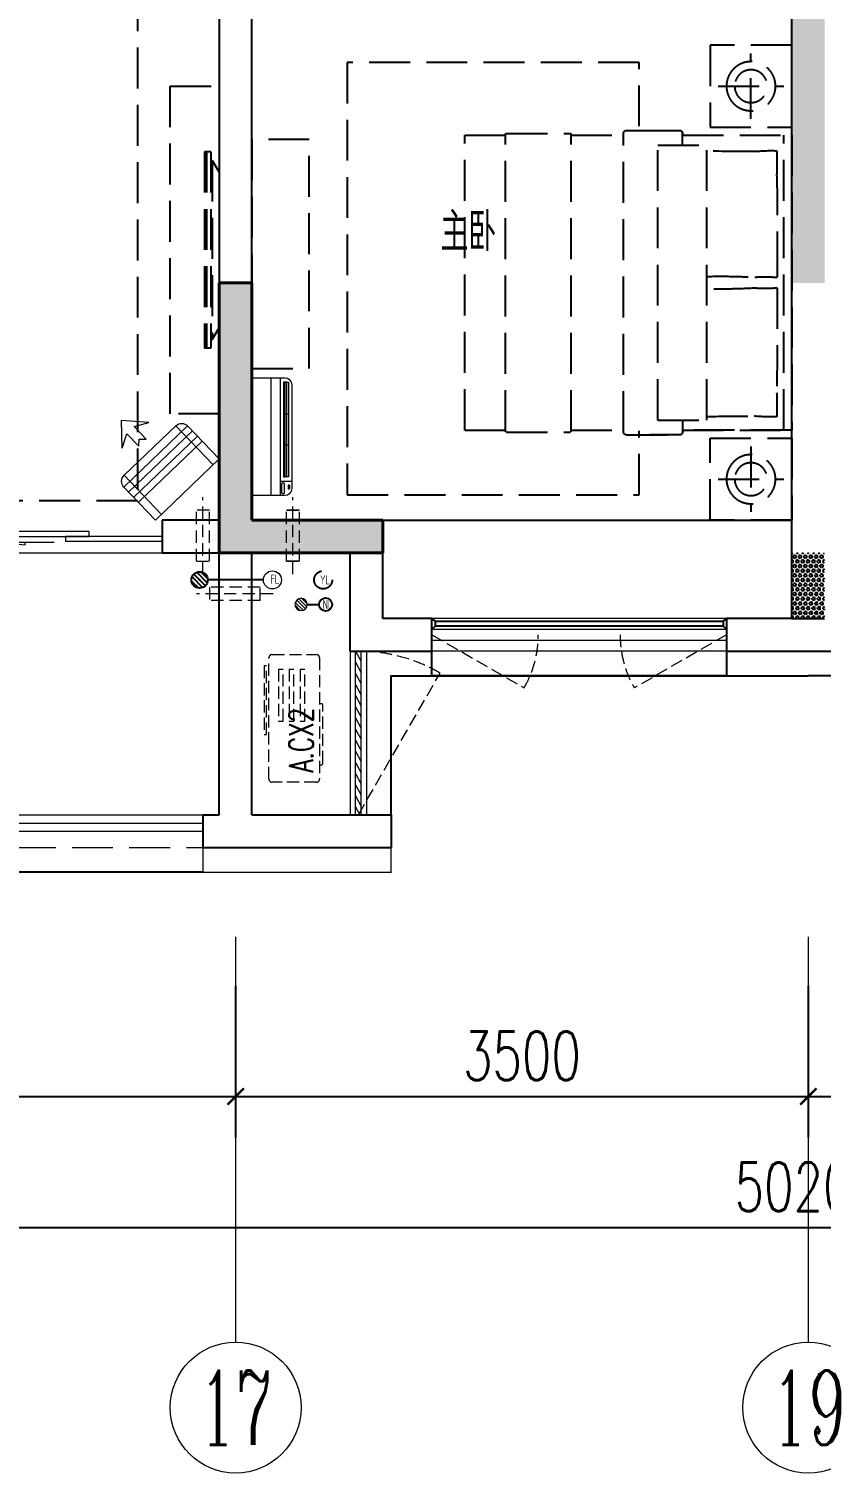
# Model space of a CAD drawing. Extents: x 3753737 to 4713801, y -857380 to 24339.
# Drawn here: x 4061150 to 4065992, y -772643 to -763823 of the extents above; entities that cross this region are included whole.
import ezdxf
from ezdxf.enums import TextEntityAlignment as Align

# ---------------------------------------------------------------- set-up
doc = ezdxf.new("R2010")
doc.units = 0
doc.header["$LTSCALE"] = 1000
doc.header["$MEASUREMENT"] = 0
for name, pattern in [('A户型$0$DASH', [0.35, 0.25, -0.1]), ('DASH', [0.35, 0.25, -0.1]), ('HIDDEN', [0.375, 0.25, -0.125])]:
    doc.linetypes.add(name, pattern=pattern)
doc.layers.get('0').update_dxf_attribs({"linetype": 'CONTINUOUS'})
doc.layers.get('Defpoints').update_dxf_attribs({"linetype": 'CONTINUOUS'})
for name, color, linetype in [('!!电气', 1, 'CONTINUOUS'), ('3-栏杆1', 252, 'CONTINUOUS'), ('3.5方案汇报，与郭总、侯月琴确定户型_t8$0$2020.03.04 -1安徽标准化洋房户型(UA）_t8_t8$0$看线', 154, 'CONTINUOUS'), ('5fur', 175, 'CONTINUOUS'), ('LVTRY', 252, 'CONTINUOUS'), ('VPIPE-凝结', 150, 'CONTINUOUS'), ('VPIPE-雨水', 4, 'DASH'), ('WALL', 252, 'CONTINUOUS'), ('保温', 6, 'CONTINUOUS'), ('看线', 185, 'CONTINUOUS')]:
    doc.layers.add(name, color=color, linetype=linetype)
for name, color, linetype, lineweight in [('AXIS', 114, 'CONTINUOUS', 20), ('AXIS_TEXT', 7, 'CONTINUOUS', 20), ('COLUMN', 252, 'CONTINUOUS', 40), ('EQUIP_地漏', 7, 'CONTINUOUS', 18), ('PUB_HATCH', 8, 'CONTINUOUS', 9), ('PUB_TEXT', 7, 'CONTINUOUS', 20), ('VPIPE-废水', 31, 'TG_F', 18), ('WINDOW', 146, 'CONTINUOUS', 20), ('平面-栏杆', 56, 'CONTINUOUS', 15), ('平面-看线', 252, 'CONTINUOUS', 15), ('平面-空调室内机', 176, 'CONTINUOUS', 9), ('平面-空调预留孔', 252, 'CONTINUOUS', 15)]:
    doc.layers.add(name, color=color, linetype=linetype, lineweight=lineweight)
doc.styles.add('_TCH_AXIS', font='COMPLEX', dxfattribs={"bigfont": 'GBCBIG'})
doc.styles.add('_TCH_DIM', font='SIMPLEX', dxfattribs={"bigfont": 'GBCBIG'})
doc.styles.add('_TCH_DIM_T3', font='SIMPLEX.shx', dxfattribs={"width": 0.705882, "bigfont": 'GBCBIG.shx'})
doc.styles.add('COMPLEX', font='COMPLEX')
doc.styles.get("Standard").update_dxf_attribs({"font": 'gbenor.shx', "bigfont": 'gbcbig.shx'})
doc.styles.add('TG_LINETYPE', font='SIMPLEX', dxfattribs={"width": 0.8, "height": 3, "bigfont": 'HZTXT'})
doc.linetypes.add('TG_F', pattern='A,2,-0.3,["F",TG_LINETYPE,S=0.1,R=0,X=-0.23,Y=-0.15],0', length=2.3)
doc.dimstyles.new('_TCH_ARCH&&100', dxfattribs={"dimtxt": 297.5, "dimasz": 100, "dimexe": 250, "dimexo": 300, "dimgap": 100, "dimtad": 1, "dimdec": 0, "dimzin": 0, "dimdsep": 46, "dimtxsty": '_TCH_DIM_T3', "dimblk": 'ARCHTICK', "dimcen": 0.09, "dimclrt": 7, "dimazin": 2, "dimtfac": 1, "dimtdec": 0, "dimtix": 1, "dimtmove": 2, "dimatfit": 3, "dimfxl": 1, "dimtolj": 1, "dimtzin": 0, "dimarcsym": 0})

# ---------------------------------------------------------------- blocks, each defined once
blk = doc.blocks.new('GFDGFSDFGD')
at = {"layer": 'PUB_HATCH'}
blk.add_hatch(color=256, dxfattribs=at).paths.add_polyline_path([(443016.6, 365523.7), (443016.6, 365723.7), (442216.6, 365723.7), (442216.6, 367173.7), (442016.6, 367173.7), (442016.6, 365523.7)])
at = {"layer": 'COLUMN', "color": 252}
for p, q in [((442216.6, 367173.7), (442016.6, 367173.7)), ((442016.6, 367173.7), (442016.6, 365523.7)), ((442216.6, 365723.7), (442216.6, 367173.7)), ((443016.6, 365723.7), (442216.6, 365723.7)), ((443016.6, 365523.7), (443016.6, 365723.7)), ((442016.6, 365523.7), (443016.6, 365523.7))]:
    blk.add_line(p, q, dxfattribs=at)
blk = doc.blocks.new('dongkong')
at = {"layer": '平面-空调预留孔', "color": 8, "linetype": 'HIDDEN', "ltscale": 0.3}
for p, q in [((-603796, 210899.9), (-603796, 210431.5)), ((-603836, 210821), (-603836, 210510.8)), ((-603836, 210821), (-603756, 210821)), ((-603756, 210821), (-603756, 210510.8))]:
    blk.add_line(p, q, dxfattribs=at)
blk.add_lwpolyline([(-603756, 210510.8), (-603836, 210510.8)], dxfattribs=at)
blk = doc.blocks.new('A$C001338C2')
at = {"color": 8}
for p, q in [((0, 249), (0, 22)), ((845, 304), (55, 304)), ((109, 215), (109, 304)), ((900, 22), (900, 249)), ((22, 0), (878, 0))]:
    blk.add_line(p, q, dxfattribs=at)
at = {"color": 8, "lineweight": 5}
for p, q in [((865, 279), (144, 279)), ((144, 279), (144, 266)), ((387, 279), (144, 279)), ((144, 279), (144, 253)), ((144, 266), (865, 266)), ((144, 240), (144, 253)), ((144, 253), (865, 253)), ((865, 240), (144, 240)), ((387, 240), (387, 279)), ((622, 240), (387, 240)), ((865, 279), (622, 279)), ((622, 279), (622, 240)), ((865, 253), (865, 279)), ((865, 266), (865, 240)), ((900, 215), (0, 215)), ((900, 143), (0, 143))]:
    blk.add_line(p, q, dxfattribs=at)
at = {"color": 8}
for points in [[(89, 226), (22, 226, -0.414214), (17, 232), (17, 243, -0.414214), (22, 249), (89, 249, -0.414214), (95, 243), (95, 232, -0.414214)], [(73, 275), (57, 275, -0.414214), (51, 281), (51, 283, -0.414214), (57, 289), (73, 289, -0.414214), (79, 283), (79, 281, -0.414214)]]:
    blk.add_lwpolyline(points, format="xyb", close=True, dxfattribs=at)
for centre, radius, start, end in [((55, 249), 55, 90, 180), ((845, 249), 55, 360, 90), ((22, 22), 22, 180, 270), ((878, 22), 22, 270, 360)]:
    blk.add_arc(centre, radius, start, end, dxfattribs=at)
blk = doc.blocks.new('$lvtry$00000171')
for p, q in [((-74, 11), (-11, 74)), ((-70, -27), (27, 70)), ((-53, -53), (53, 53)), ((-27, -70), (70, 27)), ((11, -74), (74, -11))]:
    blk.add_line(p, q)
blk.add_circle((0, 0), 75)
blk.add_point((0, 0))
blk = doc.blocks.new('$TwtSys$00000141')
at = {"color": 252}
for p, q in [((-47, 4), (-5, 46)), ((-47, 4), (-5, 46)), ((-44, -18), (18, 44)), ((-44, -18), (18, 44)), ((-33, -33), (33, 33)), ((-33, -33), (33, 33)), ((-16, -44), (44, 16)), ((-16, -44), (44, 16)), ((6, -46), (46, -6)), ((6, -46), (46, -6))]:
    blk.add_line(p, q, dxfattribs=at)
blk.add_circle((0, 0), 47, dxfattribs=at)
blk.add_circle((0, 0), 47, dxfattribs=at)
blk = doc.blocks.new('A$C718F517F')
at = {"layer": '保温', "linetype": 'Continuous', "ltscale": 10}
h = blk.add_hatch(dxfattribs=at)
h.set_pattern_fill('HEX', color=251, scale=10, angle=90, style=0)
h.set_pattern_definition([(90, (-503782.455, -514000.21), (-16.49778, 1e-15), [9.525, -19.05]), (210, (-503782.455, -514000.21), (8.24889, -14.2874966), [9.525, -19.05]), (150, (-503782.455, -513990.684), (-8.24889, -14.2874966), [9.525, -19.05])])
h.paths.add_polyline_path([(0.1, 2048.3), (200.1, 2048.3), (200, 4900), (0, 4900)])
h = blk.add_hatch(dxfattribs=at)
h.set_pattern_fill('HEX', color=251, scale=10, angle=90, style=0)
h.set_pattern_definition([(90, (-503782.47, -516048.461), (-16.49778, 1e-15), [9.525, -19.05]), (210, (-503782.47, -516048.461), (8.24889, -14.2874966), [9.525, -19.05]), (150, (-503782.47, -516038.936), (-8.24889, -14.2874966), [9.525, -19.05])])
h.paths.add_polyline_path([(0.1, 0), (200.1, 0), (200.1, 398.3), (0.1, 398.3)])
at = {"layer": '保温', "color": 251, "linetype": 'ByBlock', "ltscale": 10}
blk.add_line((0, 0), (200, 0), dxfattribs=at)
blk = doc.blocks.new('fergve')
at = {"layer": '平面-空调预留孔', "color": 8, "linetype": 'DASH', "ltscale": 0.3}
for p, q in [((119062.7, 54987.6), (119062.7, 54977.6)), ((119072.7, 54967.6), (119425.6, 54967.6)), ((119435.6, 54977.6), (119435.6, 54987.6))]:
    blk.add_line(p, q, dxfattribs=at)
for points in [[(119666.7, 55326.8), (119246.8, 55326.8), (119246.8, 55311.6), (119666.7, 55311.6)], [(119645.5, 55239.2), (119330, 55239.2), (119330, 55210.2), (119645.5, 55210.2)], [(119645.5, 55173.4), (119330, 55173.4), (119330, 55144.4), (119645.5, 55144.4)], [(119645.5, 55107.6), (119330, 55107.6), (119330, 55078.6), (119645.5, 55078.6)]]:
    blk.add_lwpolyline(points, close=True, dxfattribs=at)
blk.add_lwpolyline([(119715.9, 54987.6), (118975.9, 54987.6, -0.414214), (118955.9, 55007.6), (118955.9, 55277.6, -0.414214), (118975.9, 55297.6), (119715.9, 55297.6, -0.414214), (119735.9, 55277.6), (119735.9, 55007.6, -0.414214)], format="xyb", close=True, dxfattribs=at)
for centre, start, end in [((119072.7, 54977.6), 180, 270), ((119425.6, 54977.6), 270, 0)]:
    blk.add_arc(centre, 10, start, end, dxfattribs=at)
at = {"layer": '平面-空调预留孔', "color": 8, "linetype": 'DASH', "ltscale": 0.3, "style": '_TCH_DIM', "width": 0.705882}
blk.add_text('A.CX2', height=146.88, dxfattribs=at).set_placement((119015.3, 55027.3))
blk = doc.blocks.new('dasdasf1sa2f31as32f')
at = {"color": 8}
for p, q in [((-116, 585.6), (43.3, 640.5)), ((82.7, 476.6), (43.3, 640.5)), ((-22.8, 585.5), (-116, 585.6)), ((-22.8, 585.5), (-73.4, 493.2)), ((32.4, 555.1), (-18.1, 462.9)), ((82.7, 476.6), (32.4, 555.1)), ((-473.5, 259.7), (-339.5, 504)), ((-269.8, 524.3), (-427.7, 236.5)), ((114.7, 208.4), (-359.1, 468.2)), ((134.6, 245.5), (-338.8, 505.1)), ((-269.8, 524.3), (113.7, 314)), ((-31.3, 504.4), (-73.4, 493.2)), ((-18.1, 462.9), (-31.3, 504.4)), ((72.3, 131.9), (-401.1, 391.6)), ((92.6, 168.8), (-380.9, 428.5)), ((113.7, 314), (-44.2, 26.2)), ((0, 0), (-473.5, 259.7)), ((134, 244.4), (0, 0))]:
    blk.add_line(p, q, dxfattribs=at)
for centre, start, end in [((-294.5, 479.4), 61.25933, 151.25933), ((89, 269), 331.25933, 61.25933)]:
    blk.add_arc(centre, 51.3, start, end, dxfattribs=at)
blk = doc.blocks.new('GDGDRGDGDRGDR')
at = {"layer": '平面-空调室内机', "ltscale": 0.3, "xscale": -1}
for p, rotation in [((1045712.6, 653502.9), 180), ((231445.9, 1046278.1), 270)]:
    blk.add_blockref('dongkong', p, dxfattribs=dict(at, rotation=rotation))
at = {"layer": '平面-空调预留孔', "xscale": -1, "rotation": 15.00000000331026}
blk.add_blockref('dasdasf1sa2f31as32f', (441626.3, 442932.1), dxfattribs=at)
at = {"layer": '平面-空调预留孔', "rotation": 90}
blk.add_blockref('fergve', (497617.7, 322375.3), dxfattribs=at)
blk = doc.blocks.new('FGDGDGRDGRRD')
at = {"layer": '5fur', "color": 252, "linetype": 'A户型$0$DASH'}
for p, q in [((423434.8, 366694.8), (423434.8, 363577.1)), ((419434.8, 366358.3), (419934.8, 366358.3)), ((419434.8, 365858.3), (419434.8, 366358.3)), ((419434.8, 366358.3), (419934.8, 366358.3)), ((419434.8, 365858.3), (419434.8, 366358.3)), ((419684.8, 365908.3), (419684.8, 366308.3)), ((419684.8, 365908.3), (419684.8, 366308.3)), ((419934.8, 366358.3), (419934.8, 365858.3)), ((419934.8, 366358.3), (419934.8, 365858.3)), ((420368.9, 365863.3), (420368.9, 366253.6)), ((420368.9, 366253.6), (422152.9, 366253.6)), ((420368.9, 365863.3), (420368.9, 366253.6)), ((420368.9, 366253.6), (422152.9, 366253.6)), ((422152.9, 366253.6), (422152.9, 363613.5)), ((422152.9, 366253.6), (422152.9, 363613.5)), ((419884.8, 366108.3), (419484.8, 366108.3)), ((419884.8, 366108.3), (419484.8, 366108.3)), ((423234.8, 366108.3), (422934.8, 366108.3)), ((422934.8, 366108.3), (422934.8, 364108.3)), ((423234.8, 364108.3), (423234.8, 366108.3)), ((419934.8, 365858.3), (419434.8, 365858.3)), ((419934.8, 365858.3), (419434.8, 365858.3)), ((419434.8, 365808.3, 0), (419434.8, 364008.3)), ((419434.8, 364008.3), (419434.8, 365808.3, 0)), ((420103.7, 365808.3, 0), (419434.8, 365808.3)), ((419434.8, 365808.3, 0), (419434.8, 364008.3)), ((419434.8, 364008.3), (419434.8, 365808.3, 0)), ((420103.7, 365808.3, 0), (419434.8, 365808.3)), ((419484.8, 364008.3, 0), (419484.8, 365808.3, 0)), ((419484.8, 364008.3, 0), (419484.8, 365808.3, 0)), ((420104.6, 365825.9, 0), (420102.2, 365808.3, 0)), ((420104.6, 365825.9, 0), (420102.2, 365808.3, 0)), ((420103.7, 365748.3, 0), (420103.7, 365820.3, 0)), ((420103.7, 365748.3, 0), (420103.7, 365820.3, 0)), ((420106.6, 365832, 0), (420104.6, 365825.9, 0)), ((420106.6, 365832, 0), (420104.6, 365825.9, 0)), ((420113.2, 365836.9, 0), (420106.6, 365832, 0)), ((420113.2, 365836.9, 0), (420106.6, 365832, 0)), ((420121.7, 365838.3, 0), (420113.2, 365836.9, 0)), ((420121.7, 365838.3, 0), (420113.2, 365836.9, 0)), ((420302.6, 365838.3, 0), (420121.7, 365838.3, 0)), ((420445.7, 365838.3, 0), (420121.7, 365838.3, 0)), ((420302.6, 365838.3, 0), (420121.7, 365838.3, 0)), ((420445.7, 365838.3, 0), (420121.7, 365838.3, 0)), ((420463.7, 363996.3, 0), (420463.7, 365820.3, 0)), ((420463.7, 363996.3, 0), (420463.7, 365820.3, 0)), ((420784.8, 365808.3, 0), (420463.7, 365808.3, 0)), ((420784.8, 365808.3, 0), (420463.7, 365808.3, 0)), ((420784.8, 364002.3, 0), (420784.8, 365814.3, 0)), ((420784.8, 364002.3, 0), (420784.8, 365814.3, 0)), ((421178.8, 365820.3, 0), (420790.8, 365820.3, 0)), ((421178.8, 365820.3, 0), (420790.8, 365820.3, 0)), ((421184.8, 364002.3, 0), (421184.8, 365814.3, 0)), ((421184.8, 364002.3, 0), (421184.8, 365814.3, 0)), ((421434.8, 365808.3, 0), (421184.8, 365808.3, 0)), ((421434.8, 365808.3, 0), (421184.8, 365808.3, 0)), ((421434.8, 364008.3, 0), (421434.8, 365808.3, 0)), ((421434.8, 364008.3, 0), (421434.8, 365808.3, 0)), ((422384.8, 364383.5), (422384.8, 365783.5)), ((422384.8, 365783.5), (422734.8, 365783.5)), ((422384.8, 364383.5), (422384.8, 365783.5)), ((422384.8, 365783.5), (422734.8, 365783.5)), ((422734.8, 365783.5), (422734.8, 364383.5)), ((422734.8, 365783.5), (422734.8, 364383.5)), ((419953.7, 364068.3, 0), (419953.7, 365748.3, 0)), ((420253.7, 365748.3, 0), (419953.7, 365748.3, 0)), ((419953.7, 364068.3, 0), (419953.7, 365748.3, 0)), ((420253.7, 365748.3, 0), (419953.7, 365748.3, 0)), ((420253.7, 364068.3, 0), (420253.7, 365748.3, 0)), ((420253.7, 364068.3, 0), (420253.7, 365748.3, 0)), ((422987.3, 365708.3), (422987.3, 364508.3)), ((422987.3, 365708.3), (423024.1, 365708.3)), ((422987.3, 365708.3), (422987.3, 364508.3)), ((422987.3, 365708.3), (423024.1, 365708.3)), ((423024.1, 365708.3), (423008.3, 365708.3)), ((423024.1, 365708.3), (423008.3, 365708.3)), ((423013.6, 365708.3), (423013.6, 364508.3)), ((423013.6, 365708.3), (423013.6, 364508.3)), ((423024.1, 365708.3), (423024.1, 364508.3)), ((423024.1, 365708.3), (423024.1, 364508.3)), ((422978.2, 365654.9), (422934.8, 365583.7)), ((422978.2, 365654.9), (422934.8, 365583.7)), ((422978.2, 365654.9), (422978.2, 364561.7)), ((422987.3, 365654.9), (422978.2, 365654.9)), ((422978.2, 365654.9), (422978.2, 364561.7)), ((422987.3, 365654.9), (422978.2, 365654.9)), ((422934.8, 365583.7), (422934.8, 364632.9)), ((422978.2, 364561.7), (422934.8, 364632.9)), ((422987.3, 364561.7), (422978.2, 364561.7)), ((422987.3, 364508.3), (423024.1, 364508.3)), ((422734.8, 364383.5), (422384.8, 364383.5)), ((422734.8, 364383.5), (422384.8, 364383.5)), ((422934.8, 364108.3), (423234.8, 364108.3)), ((419434.8, 364008.3), (420102.3, 364008.3, 0)), ((420103.7, 364008.3, 0), (419434.8, 364008.3)), ((419434.8, 364008.3), (420102.3, 364008.3, 0)), ((420103.7, 364008.3, 0), (419434.8, 364008.3)), ((420253.7, 364068.3, 0), (419953.7, 364068.3, 0)), ((420253.7, 364068.3, 0), (419953.7, 364068.3, 0)), ((420102.3, 364008.3, 0), (420103.7, 363989.4, 0)), ((420102.3, 364008.3, 0), (420103.7, 363989.4, 0)), ((420103.7, 364068.3, 0), (420103.7, 363996.3, 0)), ((420103.7, 364068.3, 0), (420103.7, 363996.3, 0)), ((420368.9, 363613.5), (420368.9, 364003.3)), ((420368.9, 363613.5), (420368.9, 364003.3)), ((420784.8, 364008.3, 0), (420463.7, 364008.3, 0)), ((420784.8, 364008.3, 0), (420463.7, 364008.3, 0)), ((421434.8, 364008.3, 0), (421184.8, 364008.3, 0)), ((421434.8, 364008.3, 0), (421184.8, 364008.3, 0)), ((419934.8, 363958.3), (419434.8, 363958.3)), ((419434.8, 363958.3), (419434.8, 363458.3)), ((419934.8, 363958.3), (419434.8, 363958.3)), ((419434.8, 363958.3), (419434.8, 363458.3)), ((419934.8, 363458.3), (419934.8, 363958.3)), ((419934.8, 363458.3), (419934.8, 363958.3)), ((420103.7, 363989.4, 0), (420111.3, 363980.7, 0)), ((420103.7, 363989.4, 0), (420111.3, 363980.7, 0)), ((420111.3, 363980.7, 0), (420121.7, 363978.3, 0)), ((420111.3, 363980.7, 0), (420121.7, 363978.3, 0)), ((420121.7, 363978.3, 0), (420302.6, 363978.3, 0)), ((420445.7, 363978.3, 0), (420121.7, 363978.3, 0)), ((420121.7, 363978.3, 0), (420302.6, 363978.3, 0)), ((420445.7, 363978.3, 0), (420121.7, 363978.3, 0)), ((420302.6, 363978.3, 0), (420302.6, 363978.3, 0)), ((420302.6, 363978.3, 0), (420302.6, 363978.3, 0)), ((421178.8, 363996.3, 0), (420790.8, 363996.3, 0)), ((421178.8, 363996.3, 0), (420790.8, 363996.3, 0)), ((419684.8, 363908.3), (419684.8, 363508.3)), ((419684.8, 363908.3), (419684.8, 363508.3)), ((419884.8, 363708.3), (419484.8, 363708.3)), ((419884.8, 363708.3), (419484.8, 363708.3)), ((422152.9, 363613.5), (420368.9, 363613.5)), ((422152.9, 363613.5), (420368.9, 363613.5)), ((423434.8, 363577.1), (426049.7, 363577.1)), ((419434.8, 363458.3), (419934.8, 363458.3)), ((419434.8, 363458.3), (419934.8, 363458.3))]:
    blk.add_line(p, q, dxfattribs=at)
for centre, radius in [((419684.8, 366108.3), 150), ((419684.8, 366108.3), 150), ((419684.8, 366108.3), 100), ((419684.8, 366108.3), 100), ((419684.8, 363708.3), 150), ((419684.8, 363708.3), 150), ((419684.8, 363708.3), 100), ((419684.8, 363708.3), 100)]:
    blk.add_circle(centre, radius, dxfattribs=at)
for centre, radius, start, end in [((420121.7, 365820.3, 0), 18, 90, 180), ((420121.7, 365820.3, 0), 18, 90, 180), ((420445.7, 365820.3, 0), 18, 0, 90), ((420445.7, 365820.3, 0), 18, 0, 90), ((420790.8, 365814.3, 0), 6, 90, 180), ((420790.8, 365814.3, 0), 6, 90, 180), ((421178.8, 365814.3, 0), 6, 0, 90), ((421178.8, 365814.3, 0), 6, 0, 90), ((421458.5, 365647.9, 0), 1932.2, 178.02978, 182.4617), ((421458.5, 365647.9, 0), 1932.2, 178.02978, 182.4617), ((419559, 364561.5, 0), 1153.3, 84.6984, 91.56817), ((419559, 364561.5, 0), 1153.3, 84.6984, 91.56817), ((419747, 371327.9, 0), 5618.6, 269.16935, 272.10874), ((419747, 371327.9, 0), 5618.6, 269.16935, 272.10874), ((426651.3, 365324.7, 0), 7127.4, 178.02553, 181.06782), ((426651.3, 365324.7, 0), 7127.4, 178.02553, 181.06782), ((457242, 365061.5, 0), 37717.1, 179.80183, 180.18357), ((457242, 365061.5, 0), 37717.1, 179.80183, 180.18357), ((419598.8, 364283, 0), 661.8, 84.57724, 96.39291), ((419598.8, 364283, 0), 661.8, 84.57724, 96.39291), ((419867.3, 361236.2, 0), 3711.3, 88.69421, 93.18221), ((419867.3, 361236.2, 0), 3711.3, 88.69421, 93.18221), ((442429.1, 364673.3, 0), 22905.3, 179.49277, 181.10137), ((442429.1, 364673.3, 0), 22905.3, 179.49277, 181.10137), ((419598.8, 365533.7, 0), 661.8, 263.58024, 275.42276), ((419598.8, 365533.7, 0), 661.8, 263.58024, 275.42276), ((419867.3, 368580.5, 0), 3711.3, 266.81779, 271.30579), ((419867.3, 368580.5, 0), 3711.3, 266.81779, 271.30579), ((421458.5, 364155.4, 0), 1932.2, 177.5383, 181.97022), ((421458.5, 364155.4, 0), 1932.2, 177.5383, 181.97022), ((419559, 365241.8, 0), 1153.3, 268.43183, 275.3016), ((419559, 365241.8, 0), 1153.3, 268.43183, 275.3016), ((419747, 358475.5, 0), 5618.6, 87.89126, 90.83065), ((419747, 358475.5, 0), 5618.6, 87.89126, 90.83065), ((420790.8, 364002.3, 0), 6, 180, 270), ((420790.8, 364002.3, 0), 6, 180, 270), ((421178.8, 364002.3, 0), 6, 270, 0), ((421178.8, 364002.3, 0), 6, 270, 0), ((420121.7, 363996.3, 0), 18, 180, 270), ((420121.7, 363996.3, 0), 18, 180, 270), ((420445.7, 363996.3, 0), 18, 270, 0), ((420445.7, 363996.3, 0), 18, 270, 0)]:
    blk.add_arc(centre, radius, start, end, dxfattribs=at)
blk = doc.blocks.new('_ArchTick')
at = {"color": 0, "linetype": 'ByBlock', "const_width": 0.15}
blk.add_lwpolyline([(-0.5, -0.5), (0.5, 0.5)], dxfattribs=at)
blk = doc.blocks.new('*D458')
at = {"layer": 'AXIS', "color": 0, "lineweight": -2, "transparency": 16777216}
for p, q in [((-100, -944.9), (-100, -2669.9)), ((50100, -944.9), (50100, -2669.9)), ((-100, -2419.9), (50100, -2419.9))]:
    blk.add_line(p, q, dxfattribs=at)
at = {"layer": 'Defpoints', "color": 0, "transparency": 16777216}
for p in [(-100, -644.9), (50100, -644.9), (50100, -2419.9)]:
    blk.add_point(p, dxfattribs=at)
at = {"layer": 'AXIS', "color": 0, "lineweight": -2, "transparency": 16777216, "xscale": 100, "yscale": 100, "zscale": 100, "rotation": 180}
blk.add_blockref('_ArchTick', (-100, -2419.9), dxfattribs=at)
at = {"layer": 'AXIS', "color": 0, "lineweight": -2, "transparency": 16777216, "xscale": 100, "yscale": 100, "zscale": 100}
blk.add_blockref('_ArchTick', (50100, -2419.9), dxfattribs=at)
at = {"layer": 'AXIS', "color": 7, "transparency": 16777216, "insert": (25000, -2171.1), "char_height": 297.5, "attachment_point": 5, "style": '_TCH_DIM_T3'}
blk.add_mtext('\\A1;50200', dxfattribs=at)
blk = doc.blocks.new('*D464')
at = {"layer": 'AXIS', "color": 0, "lineweight": -2, "transparency": 16777216}
for p, q in [((15700, -944.9), (15700, -1869.9)), ((21500, -944.9), (21500, -1869.9)), ((15700, -1619.9), (21500, -1619.9))]:
    blk.add_line(p, q, dxfattribs=at)
at = {"layer": 'Defpoints', "color": 0, "transparency": 16777216}
for p in [(15700, -644.9), (21500, -644.9), (21500, -1619.9)]:
    blk.add_point(p, dxfattribs=at)
at = {"layer": 'AXIS', "color": 0, "lineweight": -2, "transparency": 16777216, "xscale": 100, "yscale": 100, "zscale": 100, "rotation": 180}
blk.add_blockref('_ArchTick', (15700, -1619.9), dxfattribs=at)
at = {"layer": 'AXIS', "color": 0, "lineweight": -2, "transparency": 16777216, "xscale": 100, "yscale": 100, "zscale": 100}
blk.add_blockref('_ArchTick', (21500, -1619.9), dxfattribs=at)
at = {"layer": 'AXIS', "color": 7, "transparency": 16777216, "insert": (18600, -1371.1), "char_height": 297.5, "attachment_point": 5, "style": '_TCH_DIM_T3'}
blk.add_mtext('\\A1;5800', dxfattribs=at)
blk = doc.blocks.new('*D465')
at = {"layer": 'AXIS', "color": 0, "lineweight": -2, "transparency": 16777216}
for p, q in [((21500, -944.9), (21500, -1869.9)), ((25000, -944.9), (25000, -1869.9)), ((21500, -1619.9), (25000, -1619.9))]:
    blk.add_line(p, q, dxfattribs=at)
at = {"layer": 'Defpoints', "color": 0, "transparency": 16777216}
for p in [(21500, -644.9), (25000, -644.9), (25000, -1619.9)]:
    blk.add_point(p, dxfattribs=at)
at = {"layer": 'AXIS', "color": 0, "lineweight": -2, "transparency": 16777216, "xscale": 100, "yscale": 100, "zscale": 100, "rotation": 180}
blk.add_blockref('_ArchTick', (21500, -1619.9), dxfattribs=at)
at = {"layer": 'AXIS', "color": 0, "lineweight": -2, "transparency": 16777216, "xscale": 100, "yscale": 100, "zscale": 100}
blk.add_blockref('_ArchTick', (25000, -1619.9), dxfattribs=at)
at = {"layer": 'AXIS', "color": 7, "transparency": 16777216, "insert": (23250, -1371.1), "char_height": 297.5, "attachment_point": 5, "style": '_TCH_DIM_T3'}
blk.add_mtext('\\A1;3500', dxfattribs=at)
blk = doc.blocks.new('_AXISO')
blk.add_circle((0, 0), 0.5)
at = {"layer": 'AXIS_TEXT', "style": 'COMPLEX', "width": 1.041667}
blk.add_attdef('A', text='', height=0.56, dxfattribs=at).set_placement((-0.25, -0.28), (0.25, -0.28), align=Align.FIT)
blk = doc.blocks.new('*D472')
at = {"layer": 'AXIS', "color": 0, "lineweight": -2, "transparency": 16777216}
for p, q in [((25000, -944.9), (25000, -1869.9)), ((28500, -944.9), (28500, -1869.9)), ((25000, -1619.9), (28500, -1619.9))]:
    blk.add_line(p, q, dxfattribs=at)
at = {"layer": 'Defpoints', "color": 0, "transparency": 16777216}
for p in [(25000, -644.9), (28500, -644.9), (28500, -1619.9)]:
    blk.add_point(p, dxfattribs=at)
at = {"layer": 'AXIS', "color": 0, "lineweight": -2, "transparency": 16777216, "xscale": 100, "yscale": 100, "zscale": 100, "rotation": 180}
blk.add_blockref('_ArchTick', (25000, -1619.9), dxfattribs=at)
at = {"layer": 'AXIS', "color": 0, "lineweight": -2, "transparency": 16777216, "xscale": 100, "yscale": 100, "zscale": 100}
blk.add_blockref('_ArchTick', (28500, -1619.9), dxfattribs=at)
at = {"layer": 'AXIS', "color": 7, "transparency": 16777216, "insert": (26750, -1371.1), "char_height": 297.5, "attachment_point": 5, "style": '_TCH_DIM_T3'}
blk.add_mtext('\\A1;3500', dxfattribs=at)
blk = doc.blocks.new('$DorLib2D$00000138')
at = {"color": 0, "linetype": 'Continuous'}
for p, q in [((-0.2875, 0), (-0.2875, 0.1538)), ((-0.2875, 0.1538), (0, 0.1538)), ((0, 0.1538), (0, 0)), ((0.2875, 0.1538), (0, 0.1538)), ((0.2875, 0), (0.2875, 0.1538)), ((-0.5, -0.1399), (-0.5, 0)), ((-0.5, 0), (-0.2188, 0)), ((0, 0), (-0.2875, 0)), ((-0.2188, 0), (-0.2188, -0.1399)), ((0, 0), (0.2875, 0)), ((0.2188, 0), (0.2188, -0.1399)), ((0.5, 0), (0.2188, 0)), ((0.5, 0), (0.5, -0.1946)), ((0.5, -0.1399), (0.5, 0)), ((-0.2188, -0.1399), (-0.5, -0.1399)), ((0.2188, -0.1399), (0.5, -0.1399)), ((-0.1857, -0.186), (-0.037, -0.186)), ((-0.037, -0.186), (-0.1019, -0.2583)), ((-0.1019, -0.2583), (-0.1019, -0.186)), ((0.1857, -0.186), (0.037, -0.186)), ((0.037, -0.186), (0.1019, -0.2583)), ((0.1019, -0.2583), (0.1019, -0.186))]:
    blk.add_line(p, q, dxfattribs=at)
blk = doc.blocks.new('$WINLIB2D$00000001')
at = {"color": 0}
for points in [[(-0.5, 0.5), (-0.5, -0.5)], [(-0.5, 0.5), (0.5, 0.5)], [(0.5, -0.5), (0.5, 0.5)], [(0.5, 0.1667), (-0.5, 0.1667)], [(0.5, -0.1667), (-0.5, -0.1667)], [(-0.5, -0.5), (0.5, -0.5)]]:
    blk.add_lwpolyline(points, dxfattribs=at)
blk = doc.blocks.new('$WINLIB2D$00000039')
at = {"color": 0}
for points in [[(-0.5, 0.5), (-0.5, -0.5)], [(0.5, 0.5), (-0.5, 0.5)], [(0.5, -0.5), (0.5, 0.5)], [(-0.5, 0.1667), (0.5, 0.1667)], [(-0.3839, -0.1667), (-0.448, 0.1667)], [(-0.3159, -0.1667), (-0.38, 0.1667)], [(-0.2479, -0.1667), (-0.312, 0.1667)], [(-0.1799, -0.1667), (-0.244, 0.1667)], [(-0.1119, -0.1667), (-0.176, 0.1667)], [(-0.0439, -0.1667), (-0.108, 0.1667)], [(0.0241, -0.1667), (-0.04, 0.1667)], [(0.0921, -0.1667), (0.028, 0.1667)], [(0.16, -0.1667), (0.0959, 0.1667)], [(0.228, -0.1667), (0.1639, 0.1667)], [(0.296, -0.1667), (0.2319, 0.1667)], [(0.364, -0.1667), (0.2999, 0.1667)], [(0.432, -0.1667), (0.3679, 0.1667)], [(0.5, -0.1667), (0.4359, 0.1667)], [(-0.4519, -0.1667), (-0.5, 0.0836)], [(-0.5, -0.1667), (0.5, -0.1667)], [(0.5, -0.5), (-0.5, -0.5)]]:
    blk.add_lwpolyline(points, dxfattribs=at)
blk = doc.blocks.new('A$C1C403CBE')
at = {"color": 252, "const_width": 8}
blk.add_lwpolyline([(22450, -100), (22450, -250), (21300, -250), (21300, -100)], dxfattribs=at)
at = {"layer": '3-栏杆1', "color": 252}
for p, q in [((22720.3, 1282.2), (22700, 1300)), ((22700, 1300), (22720.3, 1282.2)), ((22720.3, 1252.9), (22700, 1233.1)), ((22700, 1233.1), (22720.3, 1252.9)), ((22720.3, 1282.1), (24479.7, 1282.2)), ((22720.3, 1282.2), (22720.3, 1252.9)), ((24479.7, 1252.9), (22720.3, 1252.9)), ((24479.7, 1282.2), (24500, 1300)), ((24500, 1300), (24479.7, 1282.2)), ((24479.7, 1282.2), (24479.7, 1252.9)), ((24500, 1233.1), (24479.7, 1252.9))]:
    blk.add_line(p, q, dxfattribs=at)
at = {"layer": '3.5方案汇报，与郭总、侯月琴确定户型_t8$0$2020.03.04 -1安徽标准化洋房户型(UA）_t8_t8$0$看线', "color": 252, "ltscale": 10}
blk.add_line((22400, 1900), (24900, 1900), dxfattribs=at)
at = {"layer": 'AXIS'}
for p, q in [((21500, -644.9), (21500, -3119.9)), ((25000, -644.9), (25000, -3119.9))]:
    blk.add_line(p, q, dxfattribs=at)
at = {"layer": 'VPIPE-凝结', "color": 252, "ltscale": 0.1}
blk.add_line((21670, 1535), (21330, 1535), dxfattribs=at)
blk.add_lwpolyline([(21937.6, 1385), (22010, 1385)], dxfattribs=at)
at = {"layer": 'VPIPE-凝结', "color": 252}
blk.add_circle((22050, 1385), 40, dxfattribs=at)
at = {"layer": 'VPIPE-废水', "color": 252}
blk.add_circle((21725, 1535), 55, dxfattribs=at)
at = {"layer": 'VPIPE-雨水', "color": 252}
blk.add_circle((22035, 1535), 55, dxfattribs=at)
at = {"layer": 'WALL', "color": 252}
for p, q in [((24900, 1300), (24900, 6200)), ((21400, 5200), (21400, 1900)), ((21600, 1900), (21600, 5200)), ((21400, 1900), (21050, 1900)), ((21050, 1900), (21050, 1700)), ((21600, 1900), (22400, 1900)), ((22400, 1300), (22400, 1900)), ((21050, 1700), (21400, 1700)), ((21400, 100), (21400, 1700)), ((21600, 1700), (22200, 1700)), ((21600, 100), (21600, 1700)), ((22200, 1100), (22200, 1700)), ((22700, 1300), (22400, 1300)), ((22700, 1100), (22700, 1300)), ((24900, 1300), (24500, 1300)), ((24500, 1300), (24500, 1100)), ((22200, 1100), (22700, 1100)), ((24500, 1100), (25000, 1100)), ((25000, 1100), (25500, 1100)), ((21300, 100), (21400, 100)), ((21300, 100), (21300, -100)), ((21600, 100), (22450, 100)), ((22450, 100), (22450, -100)), ((21300, -100), (21500, -100)), ((21500, -100), (22450, -100))]:
    blk.add_line(p, q, dxfattribs=at)
at = {"layer": 'WINDOW', "color": 252}
blk.add_line((18950, 1700), (21050, 1700), dxfattribs=at)
at = {"layer": 'WINDOW', "color": 252, "linetype": 'DASH', "ltscale": 0.3}
for points in [[(22700, 1200), (23263.1, 875.4, 0.131485), (23350, 1200)], [(24500, 1200), (23936.9, 875.4, -0.131485), (23850, 1200)], [(22250, 100), (22750, 966, 0.131652), (22250, 1100)]]:
    blk.add_lwpolyline(points, format="xyb", dxfattribs=at)
at = {"layer": '平面-栏杆', "color": 252}
for points in [[(16650, 50), (21300, 50)], [(16650, 0), (21300, 0)]]:
    blk.add_lwpolyline(points, dxfattribs=at)
at = {"layer": '平面-看线', "color": 252}
blk.add_lwpolyline([(16650, 100), (21300, 100)], dxfattribs=at)
at = {"layer": '平面-看线', "color": 252, "linetype": 'DASH'}
blk.add_lwpolyline([(16650, -100), (21300, -100)], dxfattribs=at)
at = {"layer": '看线', "color": 252, "ltscale": 0.5}
for points in [[(24500, 1100), (24500, 950), (22700, 950), (22700, 1100)], [(22450, 100), (22450, 950), (25000, 950)], [(27550, 100), (27550, 950), (25000, 950)], [(21300, -250), (16650, -250)]]:
    blk.add_lwpolyline(points, dxfattribs=at)
at = {"color": 252}
for name, p in [('GFDGFSDFGD', (-420616.6, -363823.7)), ('A$C718F517F', (24900, 1300)), ('GDGDRGDGDRGDR', (-420616.6, -441032.1))]:
    blk.add_blockref(name, p, dxfattribs=at)
at = {"xscale": -1}
blk.add_blockref('FGDGDGRDGRRD', (444334.8, -361558.3), dxfattribs=at)
at = {"layer": 'AXIS'}
ref = blk.add_blockref('_AXISO', (21500, -3519.9), dxfattribs=dict(at, xscale=800, yscale=800, zscale=800))
ref.add_attrib('A', '17', dxfattribs={"layer": 'AXIS_TEXT', "height": 452.55, "style": '_TCH_AXIS', "width": 0.724138}).set_placement((21273.7, -3746.2), (21726.3, -3746.2), align=Align.FIT)
ref = blk.add_blockref('_AXISO', (25000, -3519.9), dxfattribs=dict(at, xscale=800, yscale=800, zscale=800))
ref.add_attrib('A', '19', dxfattribs={"layer": 'AXIS_TEXT', "height": 452.55, "style": '_TCH_AXIS', "width": 0.724138}).set_placement((24773.7, -3746.2), (25226.3, -3746.2), align=Align.FIT)
at = {"layer": 'EQUIP_地漏', "color": 252, "xscale": 0.8, "yscale": -0.8, "zscale": 0.8, "rotation": 180}
blk.add_blockref('$TwtSys$00000141', (21900, 1385), dxfattribs=at)
at = {"layer": 'LVTRY', "color": 252, "xscale": 0.6666666667107825, "yscale": 0.6666666667107825, "rotation": 269.9999999939778}
blk.add_blockref('$lvtry$00000171', (21280, 1535), dxfattribs=at)
at = {"layer": 'WINDOW', "color": 252}
for name, p, xscale, yscale, zscale, rotation in [('$DorLib2D$00000138', (20000, 1800), 2100, 200, 2100, 1.05571687412389e-09), ('$WINLIB2D$00000001', (23600, 1200), 1800, 200, 1800, 179.9999999950641), ('$WINLIB2D$00000039', (22250, 600), -1000, 100, -1000, 270)]:
    blk.add_blockref(name, p, dxfattribs=dict(at, xscale=xscale, yscale=yscale, zscale=zscale, rotation=rotation))
at = {"layer": '平面-空调室内机', "color": 252, "ltscale": 0.3, "rotation": 180}
blk.add_blockref('dongkong', (-581945.9, 212470.8), dxfattribs=at)
at = {"layer": '平面-空调室内机', "color": 252, "ltscale": 0.3, "xscale": -1, "rotation": 180}
blk.add_blockref('dongkong', (625646.1, 212470.8), dxfattribs=at)
at = {"layer": '平面-空调预留孔', "color": 252, "xscale": -0.800000000046565, "yscale": 0.800000000046565, "zscale": 0.800000000046565, "rotation": 269.9999997665698}
blk.add_blockref('A$C001338C2', (21600.1, 2050), dxfattribs=at)
at = {"layer": 'PUB_TEXT', "color": 252}
blk.add_text('主卧', height=236.31, dxfattribs=at).set_placement((22752, 3542.5))
at = {"layer": 'PUB_TEXT', "color": 252, "width": 0.6}
for s, p in [('FL', (21714, 1511.2)), ('YL', (22016.8, 1507)), ('NL', (22033.2, 1357))]:
    blk.add_text(s, height=56, dxfattribs=at).set_placement(p)
at = {"layer": 'AXIS'}
for p1, p2, distance, text, picture, middle in [((-100, -644.9), (50100, -644.9), -1775, '50200', '*D458', (25000, -2171.1)), ((15700, -644.9), (21500, -644.9), -975, '5800', '*D464', (18600, -1371.1)), ((21500, -644.9), (25000, -644.9), -975, '3500', '*D465', (23250, -1371.1)), ((25000, -644.9), (28500, -644.9), -975, '3500', '*D472', (26750, -1371.1))]:
    dim = blk.add_aligned_dim(p1=p1, p2=p2, distance=distance, text=text, dimstyle='_TCH_ARCH&&100', dxfattribs=at)
    dim.commit()
    dim.dimension.update_dxf_attribs({"geometry": picture, "text_midpoint": middle})

msp = doc.modelspace()

# ---------------------------------------------------------------- block references
at = {"layer": '!!电气'}
msp.add_blockref('A$C1C403CBE', (4040913.4, -768722.9), dxfattribs=at)

doc.saveas('drawing.dxf')
